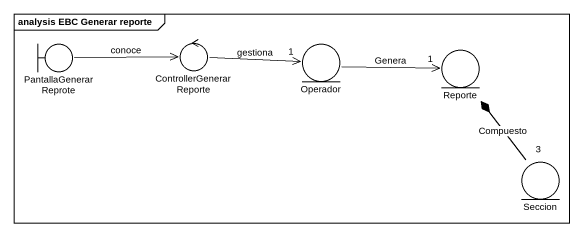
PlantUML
@startuml
mainframe analysis EBC Generar reporte
boundary PantallaGenerarReprote
control ControllerGenerarReporte
entity Operador
entity Reporte
entity Seccion
PantallaGenerarReprote -right-> ControllerGenerarReporte : conoce
ControllerGenerarReporte -right-> "1" Operador : gestiona
Operador -right-> "1" Reporte : Genera
Seccion "3" -up-* Reporte : Compuesto
@enduml
